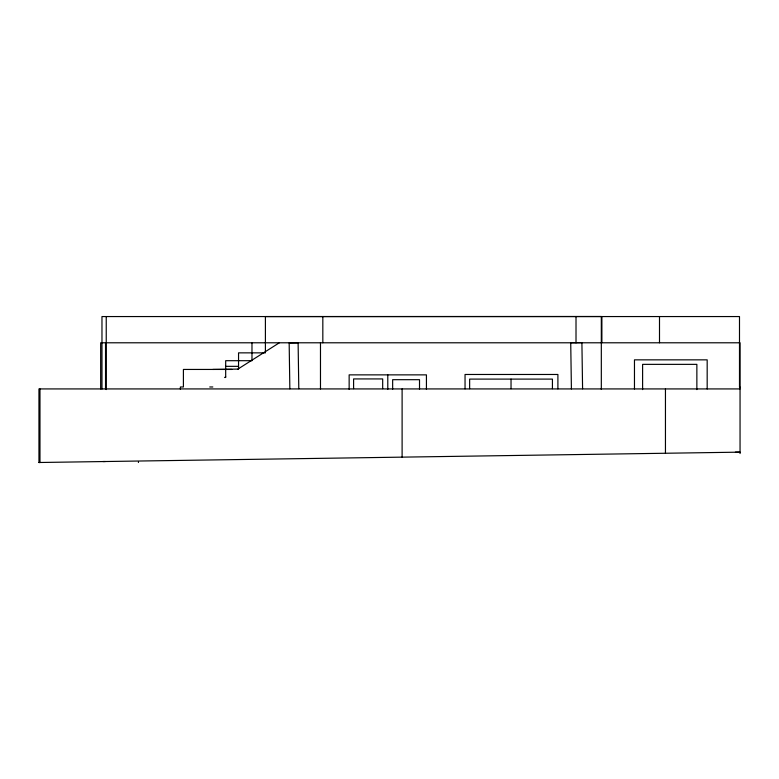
<?xml version="1.0" encoding="UTF-8"?>
<svg xmlns="http://www.w3.org/2000/svg" width="779" height="779" viewBox="0 0 779 779"><rect width="100%" height="100%" fill="white"/><g stroke="black" fill="none" stroke-linecap="round" stroke-linejoin="round"><path stroke-width="1.17" d="M225.686 376.851L224.712 377.474L225.686 377.474L225.686 360.696L251.977 360.696L251.977 342.789M237.926 369.08L279.34 342.789M740.05 388.925L38.95 388.925L38.95 462.502L740.05 452.151L735.405 452.151M601.32 389.471L601.32 316.498L265.405 316.556L265.405 352.858L238.549 352.858L238.549 369.08L212.823 369.441M225.686 366.344L238.549 366.344M231.801 369.441L183.406 369.441L183.406 386.978L180.377 386.978L180.377 389.218M209.736 386.978L212.823 386.978M740.05 387.134L739.495 387.134L739.495 316.556L101.971 316.556L101.971 389.042M102.925 461.528L105.35 461.528M38.95 462.502L39.972 462.502L39.972 388.925M582.585 388.799L581.903 342.594L570.725 342.76L571.406 388.964M298.795 388.702L298.114 342.877L289.165 343.013L289.846 388.838M740.05 453.553L740.05 342.789L100.676 342.789L100.676 388.964M707.176 388.994L707.176 359.849L634.466 359.849L634.466 388.994M696.864 389.607L696.864 364.358L642.607 364.358L642.607 389.607M665.451 388.925L665.451 453.251M659.501 316.556L659.501 342.789M601.885 316.556L601.885 342.789M576.012 316.498L576.012 342.789M557.9 388.857L557.9 374.475L465.044 374.475L465.044 388.857M552.428 388.692L552.428 379.1L469.64 379.1L469.64 388.692M511.034 379.1L511.034 388.692M426.434 389.354L426.434 374.865L349.148 374.865L349.148 389.354M419.511 389.266L419.511 379.685L392.655 379.685L392.655 389.266M402.11 388.925L402.11 457.146M387.786 374.865L387.786 389.354M382.684 388.663L382.684 378.925L353.598 378.925L353.598 388.663M322.827 316.498L322.827 342.789M320.481 342.789L320.481 388.964M138.419 461.937L138.419 462.502M106.236 316.556L106.236 389.568M105.535 342.789L105.535 389.042"/></g></svg>
